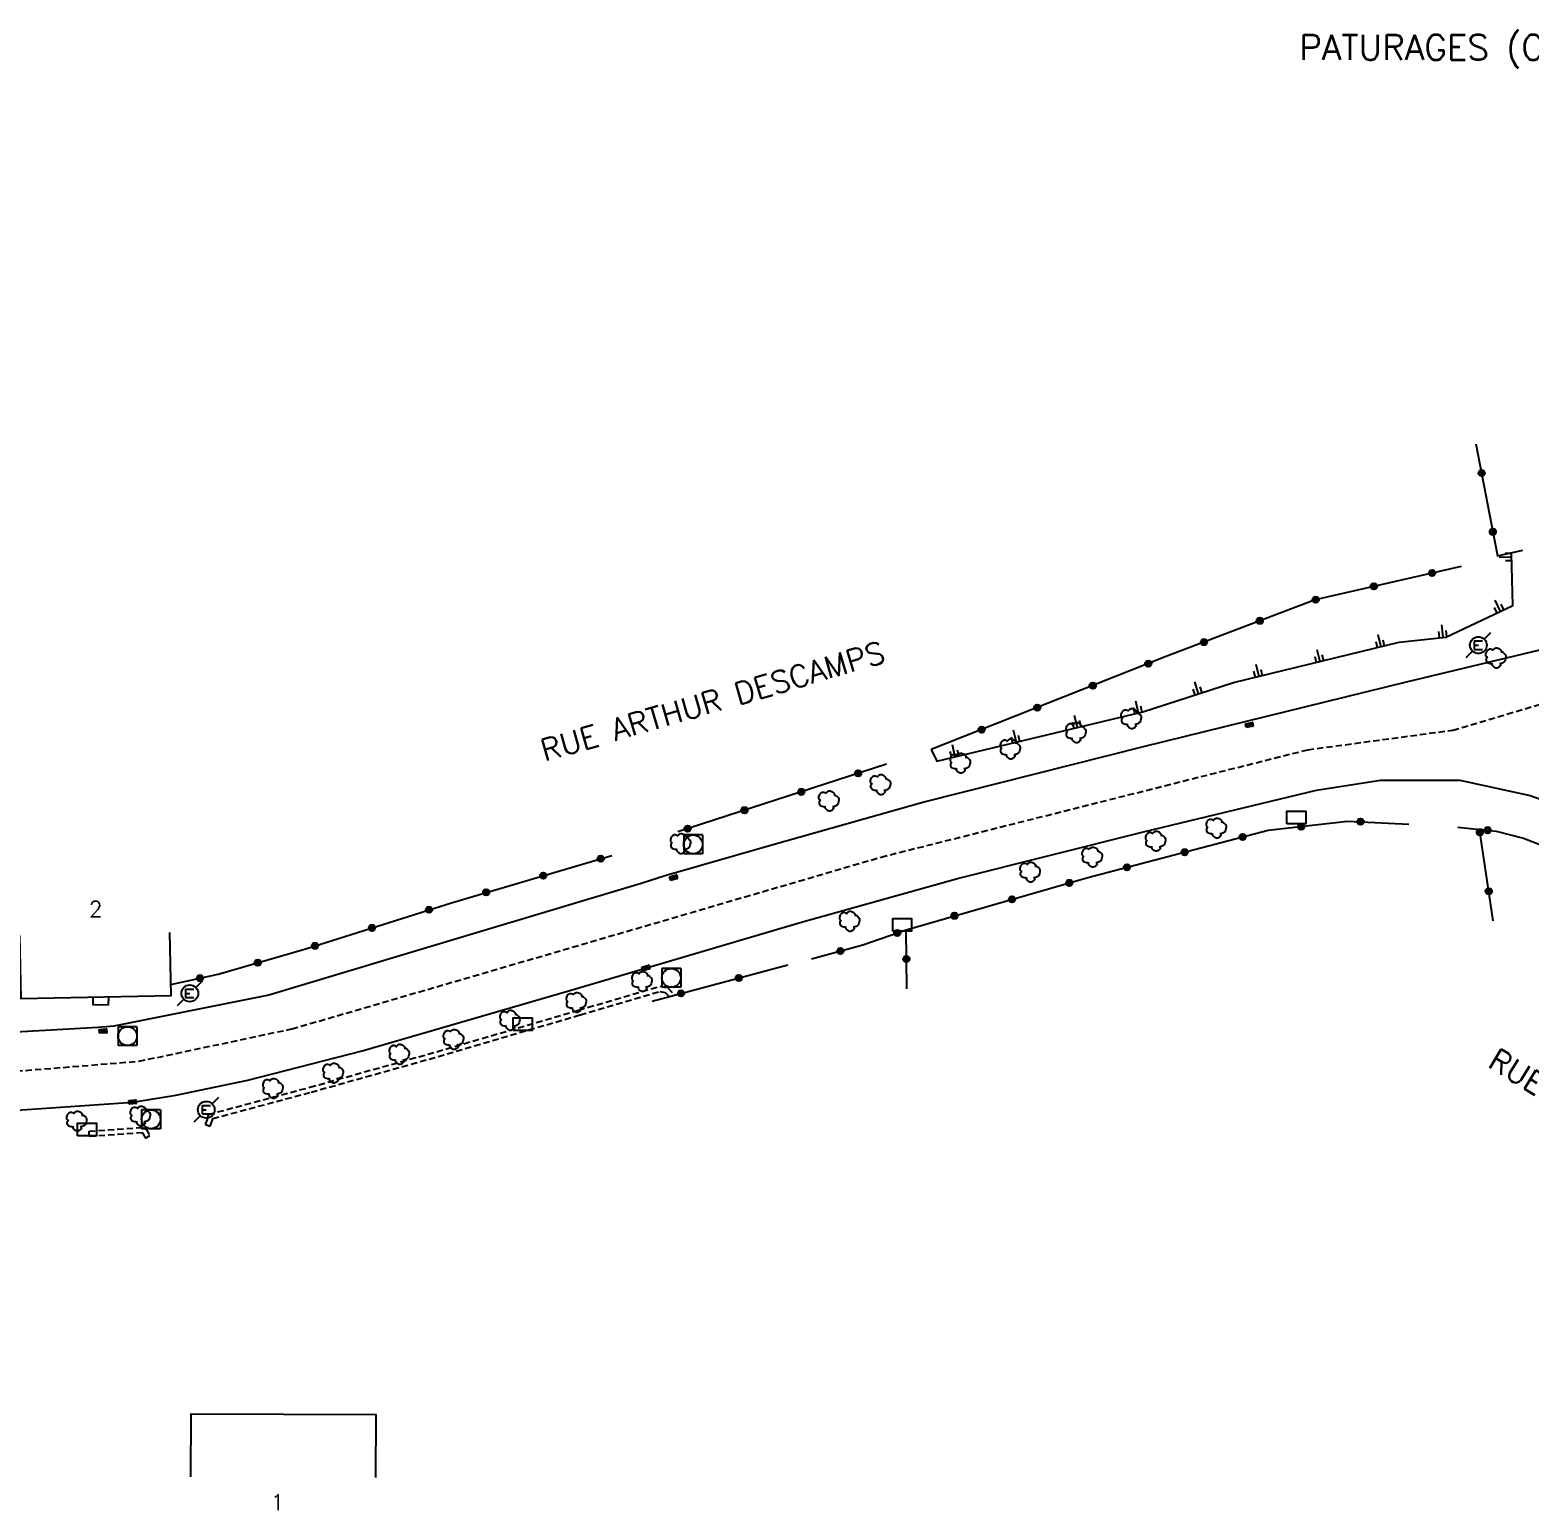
# Model space of a CAD drawing. Header units: millimetres. Extents: x 114000 to 119599, y 120000 to 124063.
# Drawn here: x 114347.7 to 114466.9, y 120871.1 to 120988.9 of the extents above; entities that cross this region are included whole.
import ezdxf
from ezdxf.enums import TextEntityAlignment as Align

# ---------------------------------------------------------------- set-up
doc = ezdxf.new("R2010")
doc.units = ezdxf.units.MM
doc.linetypes.add('DASHED', pattern=[0.75, 0.5, -0.25])
doc.layers.get('0').update_dxf_attribs({"linetype": 'CONTINUOUS'})
for name, color, linetype in [('W0001', 6, 'DASHED'), ('W0008', 7, 'CONTINUOUS'), ('W0100', 7, 'CONTINUOUS'), ('W0105', 7, 'CONTINUOUS'), ('W0112', 1, 'DASHED'), ('W0211', 2, 'CONTINUOUS'), ('W0300', 7, 'CONTINUOUS'), ('W0322', 7, 'CONTINUOUS'), ('W0400', 7, 'CONTINUOUS'), ('W0420', 7, 'CONTINUOUS'), ('W0471', 7, 'CONTINUOUS'), ('W0980', 7, 'CONTINUOUS'), ('W0989', 7, 'CONTINUOUS'), ('W0991', 7, 'CONTINUOUS'), ('W1471', 7, 'CONTINUOUS')]:
    doc.layers.add(name, color=color, linetype=linetype)
doc.styles.get("Standard").update_dxf_attribs({"font": 'romans.shx', "width": 0.85})

# ---------------------------------------------------------------- blocks, each defined once
blk = doc.blocks.new('T400')
for p, q in [((-0.15, 0.3), (0.15, 0.3)), ((-0.15, -0.25), (-0.15, 0.3)), ((-0.15, 0.15), (0.15, 0.15)), ((-0.15, 0), (0.15, 0)), ((0.15, 0.3), (0.15, -0.25)), ((-0.15, -0.15), (0.15, -0.15)), ((-0.15, -0.25), (-0.15, -0.3)), ((-0.15, -0.3), (0.15, -0.3)), ((0.15, -0.3), (0.15, -0.25))]:
    blk.add_line(p, q)
blk = doc.blocks.new('T420')
for p, q in [((0.75, 0.75), (-0.75, 0.75)), ((-0.75, 0.75), (-0.75, -0.75)), ((0.75, 0.75), (0.75, -0.75)), ((0.75, -0.75), (-0.75, -0.75))]:
    blk.add_line(p, q)
blk.add_ellipse((0, 0), major_axis=(-0.53, 0.53), ratio=1, start_param=3.926991, end_param=10.210176)
blk = doc.blocks.new('T471')
for p, q in [((-0.333334, 0.333334), (-0.333334, -0.333334)), ((-0.333334, 0.333334), (0.333334, 0.333334)), ((-0.333334, 0), (0, 0)), ((0.500001, 0.500001), (1.000002, 1.000002)), ((-0.500001, -0.500001), (-1.000002, -1.000002)), ((-0.333334, -0.333334), (0.333334, -0.333334))]:
    blk.add_line(p, q)
blk.add_ellipse((0, 0), major_axis=(0.471405, 0.471405), ratio=1, start_param=5.4977871438, end_param=11.780972451)
blk = doc.blocks.new('T300')
for p, q in [((-0.8, 0.51), (-0.86, 0.34)), ((-0.86, 0.34), (-0.86, 0.17)), ((-0.86, 0.17), (-0.74, 0.06)), ((-0.69, 0.63), (-0.8, 0.51)), ((-0.8, -0.06), (-0.74, 0.06)), ((-0.74, 0.06), (-0.69, 0.11)), ((-0.57, 0.69), (-0.69, 0.63)), ((-0.46, 0.69), (-0.57, 0.69)), ((-0.29, 0.63), (-0.46, 0.69)), ((-0.29, 0.63), (-0.17, 0.74)), ((-0.23, 0.57), (-0.29, 0.63)), ((-0.17, 0.74), (-0.06, 0.8)), ((-0.06, 0.8), (0.06, 0.8)), ((0.06, 0.8), (0.23, 0.74)), ((0.23, 0.74), (0.34, 0.63)), ((0.34, 0.63), (0.4, 0.51)), ((0.46, 0.46), (0.34, 0.46)), ((0.4, 0.51), (0.4, 0.46)), ((0.57, 0.4), (0.46, 0.46)), ((0.57, 0.4), (0.69, 0.29)), ((0.69, 0.29), (0.74, 0.17)), ((0.74, 0.06), (0.69, -0.17)), ((0.74, 0.17), (0.74, 0.06)), ((-0.8, -0.17), (-0.8, -0.06)), ((-0.8, -0.23), (-0.8, -0.17)), ((-0.74, -0.34), (-0.8, -0.23)), ((-0.69, -0.4), (-0.74, -0.34)), ((-0.51, -0.46), (-0.69, -0.4)), ((-0.4, -0.46), (-0.51, -0.46)), ((-0.4, -0.46), (-0.34, -0.46)), ((-0.34, -0.46), (-0.34, -0.4)), ((-0.34, -0.51), (-0.34, -0.46)), ((-0.29, -0.63), (-0.34, -0.51)), ((-0.17, -0.74), (-0.29, -0.63)), ((-0.06, -0.8), (-0.17, -0.74)), ((0.06, -0.8), (-0.06, -0.8)), ((0.17, -0.74), (0.06, -0.8)), ((0.23, -0.69), (0.17, -0.74)), ((0.29, -0.46), (0.23, -0.46)), ((0.29, -0.63), (0.23, -0.69)), ((0.46, -0.4), (0.29, -0.46)), ((0.34, -0.51), (0.29, -0.63)), ((0.34, -0.51), (0.34, -0.46)), ((0.57, -0.34), (0.46, -0.4)), ((0.63, -0.29), (0.57, -0.34)), ((0.69, -0.17), (0.63, -0.29))]:
    blk.add_line(p, q)
blk = doc.blocks.new('T1471')
at = {"color": 0, "linetype": 'Continuous', "flags": 128}
blk.add_lwpolyline([(-0.75, -0.5), (-0.75, 0.5), (0.75, 0.5), (0.75, -0.5), (-0.75, -0.5)], dxfattribs=at)
blk = doc.blocks.new('t322o')
at = {"color": 0, "linetype": 'Continuous'}
for radius in [0.25, 0.15]:
    blk.add_circle((0, 0), radius, dxfattribs=at)
blk = doc.blocks.new('t211o')
at = {"color": 0, "linetype": 'Continuous'}
for p, q in [((-0.29, 0.5), (-0.29, 0)), ((0, 1), (0, 0)), ((0.29, 0.5), (0.29, 0))]:
    blk.add_line(p, q, dxfattribs=at)

msp = doc.modelspace()

# ---------------------------------------------------------------- linework, layer by layer
at = {"layer": 'W0001'}
msp.add_lwpolyline([(114087.35, 120909.48), (114128.28, 120909.19), (114189.47, 120908.61), (114242.26, 120907.7), (114255.74, 120907.37), (114292.5, 120906.69), (114330.14, 120905.98), (114346.59, 120906.05), (114356.35, 120906.84), (114368.51, 120909.41), (114387.21, 120914.86), (114415.36, 120923.08), (114449.29, 120931.62), (114460.82, 120933.18), (114480.2, 120938.91), (114505.72, 120945.45)], dxfattribs=at)
at = {"layer": 'W0008'}
for points in [[(114504.47, 120948.52), (114473.57, 120940.95), (114457.11, 120936.99), (114436.2, 120931.84), (114418.88, 120927.47), (114406.5, 120923.98), (114398.26, 120921.61), (114396.28, 120920.99), (114382.66, 120916.9), (114366.69, 120912.09), (114354.34, 120909.62), (114353.11, 120909.52), (114344.16, 120909.02), (114331.01, 120908.99), (114307.74, 120909.42), (114260.35, 120910.31), (114255.71, 120910.46), (114253.85, 120911.15), (114252.51, 120912.56), (114251.95, 120914.18), (114252.09, 120922.05)], [(114346.26, 120902.93), (114355.49, 120903.57), (114356.18, 120903.65), (114359.27, 120904.15), (114365.02, 120905.33), (114374.1, 120907.66), (114390.6, 120912.47), (114408.93, 120917.88), (114421.44, 120921.38), (114436.23, 120925.1), (114450, 120928.41), (114455.08, 120929.2), (114461.39, 120929.19), (114466.99, 120927.98), (114473.51, 120925.63), (114479.07, 120922.87), (114493.18, 120915.06), (114494.74, 120914.25)]]:
    msp.add_lwpolyline(points, dxfattribs=at)
at = {"layer": 'W0100'}
for points in [[(114346.85, 120916.84), (114346.95, 120911.84), (114358.91, 120912.07), (114358.81, 120917.07)], [(114360.47, 120873.79), (114360.49, 120878.79), (114375.18, 120878.73), (114375.16, 120873.73)]]:
    msp.add_lwpolyline(points, dxfattribs=at)
at = {"layer": 'W0105'}
for p, q in [((114352.68, 120911.95), (114352.67, 120911.34)), ((114353.93, 120911.97), (114353.91, 120911.31))]:
    msp.add_line(p, q, dxfattribs=at)
msp.add_lwpolyline([(114353.91, 120911.31), (114352.67, 120911.34)], dxfattribs=at)
at = {"layer": 'W0112'}
for p, q in [((114352.4, 120900.87), (114352.38, 120901.27)), ((114361.65, 120901.82), (114362.02, 120901.68)), ((114356.88, 120900.73), (114357.22, 120900.92))]:
    msp.add_line(p, q, dxfattribs=at)
for points in [[(114361.65, 120901.82), (114361.79, 120902.2), (114361.88, 120902.61), (114369.93, 120904.77), (114380.03, 120907.6), (114391.31, 120910.91), (114397.76, 120912.8), (114398.4, 120912.68), (114398.96, 120912.1)], [(114362.02, 120901.68), (114362.17, 120902.09), (114362.22, 120902.28), (114370.04, 120904.38), (114380.14, 120907.21), (114391.43, 120910.53), (114397.78, 120912.39), (114398.2, 120912.31), (114398.51, 120911.99)], [(114352.38, 120901.27), (114356.68, 120901.57), (114356.93, 120901.44), (114357.22, 120900.92)], [(114352.4, 120900.87), (114356.6, 120901.17), (114356.64, 120901.14), (114356.88, 120900.73)]]:
    msp.add_lwpolyline(points, dxfattribs=at)
at = {"layer": 'W0211'}
msp.add_lwpolyline([(114419.35, 120931.63), (114419.8, 120930.71), (114436.18, 120934.64), (114443.4, 120936.97), (114456.57, 120940.18), (114460.28, 120940.59), (114465.6, 120943.1), (114465.5, 120947.23)], dxfattribs=at)
at = {"layer": 'W0322'}
for p, q in [((114415.8, 120930.47), (114399.19, 120925.09)), ((114464.05, 120918.01), (114462.94, 120925.3)), ((114417.4, 120912.59), (114417.36, 120917.3)), ((114397.17, 120911.63), (114407.96, 120914.51))]:
    msp.add_line(p, q, dxfattribs=at)
for points in [[(114462.67, 120955.96), (114464.37, 120947.04), (114466.4, 120947.51)], [(114461.5, 120946.21), (114449.87, 120943.55), (114437.96, 120939.01), (114419.35, 120931.63)], [(114409.84, 120914.98), (114413.92, 120916.1), (114417.36, 120917.3), (114431.8, 120921.45), (114446.15, 120925.21), (114452.46, 120925.95), (114457.34, 120925.71)], [(114461.23, 120925.47), (114464.28, 120925.15), (114466.44, 120924.59), (114471.27, 120922.72), (114478.44, 120919.32), (114480.54, 120917.92)], [(114358.89, 120912.95), (114362.64, 120913.76), (114369.7, 120915.82), (114381.29, 120919.48), (114393.96, 120923.21)]]:
    msp.add_lwpolyline(points, dxfattribs=at)

# ---------------------------------------------------------------- block references
at = {"layer": 'W0211'}
for p, rotation in [((114465.51, 120946.97), 91.34455157701663), ((114464.59, 120942.62), 25.21734072046732), ((114455.1, 120939.82), 13.70098028461194), ((114460.04, 120940.57), 6.40115210844869), ((114450.25, 120938.63), 13.70098028461194), ((114445.39, 120937.45), 13.70098028461194), ((114440.59, 120936.06), 17.86484568721151), ((114435.82, 120934.55), 13.47915005616149), ((114430.96, 120933.39), 13.47915005616149), ((114426.1, 120932.22), 13.47915005616149), ((114421.24, 120931.06), 13.47915005616149)]:
    msp.add_blockref('t211o', p, dxfattribs=dict(at, rotation=rotation))
at = {"layer": 'W0300'}
for p in [(114464.3, 120938.92), (114435.3, 120934.09), (114430.91, 120932.98), (114425.68, 120931.68), (114421.71, 120930.55), (114415.36, 120928.84), (114411.26, 120927.54), (114442.07, 120925.39), (114437.24, 120924.34), (114399.47, 120924.15), (114432.2, 120923.08), (114427.26, 120921.88), (114412.91, 120917.97), (114396.4, 120913.18), (114391.17, 120911.52), (114385.9, 120910.09), (114381.41, 120908.57), (114377.1, 120907.39), (114371.84, 120905.89), (114367.05, 120904.67), (114351.45, 120902.07), (114356.51, 120902.47)]:
    msp.add_blockref('T300', p, dxfattribs=at)
at = {"layer": 'W0322'}
for p, rotation in [((114463.12, 120953.63), 280.7967784354565), ((114464.01, 120948.96), 280.7967784354565), ((114459.18, 120945.68), 192.8768891226479), ((114454.55, 120944.62), 192.8768891226479), ((114449.92, 120943.56), 192.8768891226479), ((114445.48, 120941.88), 200.8817770038069), ((114441.04, 120940.18), 200.8817770038069), ((114436.61, 120938.47), 201.6180456233218), ((114432.2, 120936.72), 201.6180456233218), ((114427.78, 120934.97), 201.6180456233218), ((114423.37, 120933.22), 201.6180456233218), ((114413.54, 120929.74), 197.9514978897748), ((114409.02, 120928.27), 197.9514978897748), ((114404.5, 120926.81), 197.9514978897748), ((114399.98, 120925.35), 197.9514978897748), ((114444.11, 120924.68), 14.67131717944206), ((114448.77, 120925.51), 6.646055236062268), ((114453.49, 120925.9), 357.2212134667114), ((114462.98, 120925.06), 98.64386611979542), ((114463.6, 120925.22), 354.0958447225451), ((114393.07, 120922.95), 16.40522939224259), ((114439.51, 120923.47), 14.67131717944206), ((114388.51, 120921.61), 16.40522939224259), ((114434.92, 120922.27), 14.67131717944206), ((114383.96, 120920.27), 16.40522939224259), ((114430.33, 120921.03), 16.03701694129788), ((114463.69, 120920.36), 98.64386611979542), ((114379.41, 120918.89), 17.56099974768602), ((114425.77, 120919.72), 16.03701694129788), ((114421.2, 120918.41), 16.03701694129788), ((114374.88, 120917.45), 17.56099974768602), ((114416.65, 120917.05), 19.25978932112506), ((114370.35, 120916.02), 17.56099974768602), ((114412.13, 120915.61), 15.3038147791736), ((114365.8, 120914.68), 16.23004514513422), ((114417.38, 120914.97), 90.41355168535323), ((114361.21, 120913.45), 12.20309765438054), ((114404.05, 120913.46), 14.95697339914969), ((114399.46, 120912.24), 14.95697339914969)]:
    msp.add_blockref('t322o', p, dxfattribs=dict(at, rotation=rotation))
at = {"layer": 'W0400'}
for p, rotation in [((114444.66, 120933.59), 102.3145136694313), ((114398.88, 120921.45), 106.1092145382684), ((114396.66, 120914.26), 105.1044672915639), ((114353.5, 120909.24), 93.95745769525112), ((114355.85, 120903.6), 94.21985869770884)]:
    msp.add_blockref('T400', p, dxfattribs=dict(at, rotation=rotation))
at = {"layer": 'W0420'}
for p in [(114400.42, 120924.09), (114398.68, 120913.47), (114355.44, 120908.84), (114357.31, 120902.22)]:
    msp.add_blockref('T420', p, dxfattribs=at)
at = {"layer": 'W0471'}
for p in [(114462.86, 120939.94), (114360.39, 120912.24), (114361.7, 120902.98)]:
    msp.add_blockref('T471', p, dxfattribs=at)
at = {"layer": 'W1471'}
for p in [(114448.39, 120926.23), (114417.04, 120917.69), (114386.86, 120909.79), (114352.22, 120901.4)]:
    msp.add_blockref('T1471', p, dxfattribs=at)

# ---------------------------------------------------------------- texts
at = {"layer": 'W0980'}
msp.add_text('PATURAGES (COLFONTAINE)', height=2, dxfattribs=at).set_placement((114466.83, 120987.36), align=Align.MIDDLE)
at = {"layer": 'W0989'}
for s, rotation, p in [('RUE ARTHUR DESCAMPS', 16.2674, (114401.97, 120935.48)), ('RUE DRY', 328.9027, (114468.39, 120904.53))]:
    msp.add_text(s, height=1.75, rotation=rotation, dxfattribs=at).set_placement(p, align=Align.MIDDLE)
at = {"layer": 'W0991'}
for s, rotation, p in [('2', 1.0826, (114352.91, 120918.95)), ('1', 359.7738, (114367.36, 120871.76))]:
    msp.add_text(s, height=1.25, rotation=rotation, dxfattribs=at).set_placement(p, align=Align.MIDDLE)

doc.saveas('drawing.dxf')
